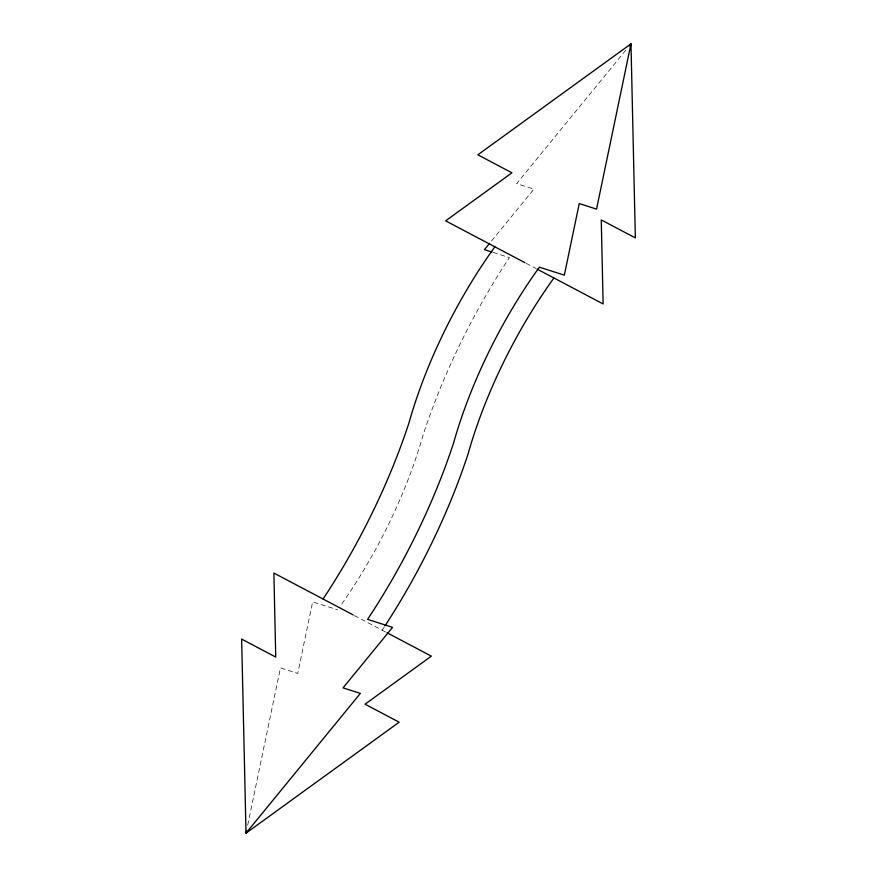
<?xml version="1.0" encoding="UTF-8"?>
<svg xmlns="http://www.w3.org/2000/svg" width="877" height="877" viewBox="0 0 877 877"><rect width="100%" height="100%" fill="white"/><g stroke="black" fill="none" stroke-linecap="round" stroke-linejoin="round"><path stroke-width="0.66" stroke-dasharray="4.38 3.29" d="M247.687 825.158L280.454 667.89L297.752 673.415L312.661 601.852L337.623 609.822M625.783 50.197L516.652 183.611L533.95 189.125L490.418 242.337M493.181 252.433L509.405 257.619A324.523 136.834 -62.2 0 0 423.514 433.72A255.306 107.641 -62.2 0 1 339.969 606.544M526.2 263.352L535.847 268.439M354.418 615.555L385.737 632.087M384.378 626.792A324.523 136.834 -62.2 0 1 382.142 630.179"/><path stroke-width="1.32" d="M246.569 830.486L246.02 833.15L399.145 722.188L365.051 704.198L431.363 656.149L386.943 632.712M629.247 45.966L630.98 43.85L635.354 237.908L601.249 219.919L603.135 303.946L537.042 269.075M489.563 243.389L484.444 249.649L491.931 252.039M524.994 262.716L445.637 220.851L511.949 172.802L477.855 154.812L630.98 43.85L596.546 209.11L579.248 203.585L564.339 275.148L539.377 267.178A255.306 107.641 -62.2 0 0 453.486 443.28A324.523 136.834 -62.2 0 1 367.595 619.381L392.556 627.351L343.05 687.875L360.348 693.389L246.02 833.15L241.646 639.092L275.751 657.081L273.865 573.054L353.212 614.92M385.113 625.652A324.523 136.834 -62.2 0 0 468.033 454.078A255.306 107.641 -62.2 0 1 553.924 277.976M494.858 246.821A255.306 107.641 -62.2 0 0 408.967 422.922A324.523 136.834 -62.2 0 1 323.076 599.024"/></g></svg>
